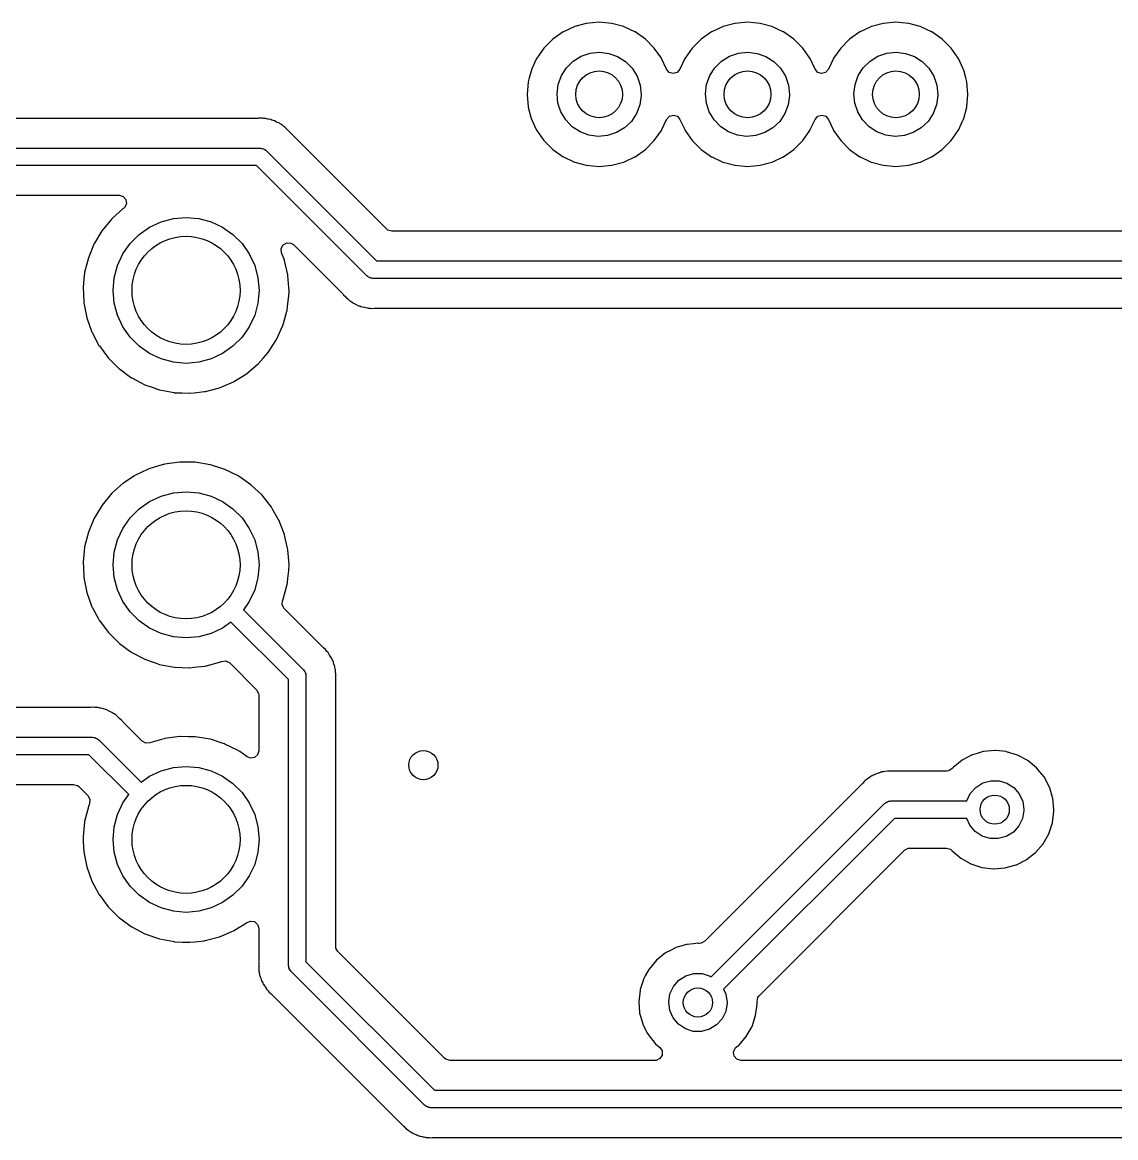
# Model space of a CAD drawing. Extents: x 123 to 292, y -246 to -33.
# Drawn here: x 251.58 to 270.29, y -83.72 to -64.62 of the extents above; entities that cross this region are included whole.
import ezdxf

# ---------------------------------------------------------------- set-up
doc = ezdxf.new("R2010")
doc.units = 0
doc.layers.add('BLACK', color=7, linetype='CONTINUOUS')

msp = doc.modelspace()

# ---------------------------------------------------------------- linework, layer by layer
at = {"layer": 'BLACK', "linetype": 'CONTINUOUS'}
for p, q in [((261.026, -64.7015), (260.841, -64.7877)), ((261.031, -64.6992), (261.026, -64.7015)), ((261.026, -64.7015), (261.026, -64.7015)), ((261.037, -64.6978), (261.031, -64.6992)), ((261.234, -64.645), (261.037, -64.6978)), ((261.037, -64.6978), (261.037, -64.6978)), ((261.239, -64.6435), (261.234, -64.645)), ((261.234, -64.645), (261.234, -64.645)), ((261.453, -64.6248), (261.239, -64.6435)), ((261.667, -64.6435), (261.453, -64.6248)), ((261.672, -64.645), (261.667, -64.6435)), ((261.869, -64.6978), (261.672, -64.645)), ((261.672, -64.645), (261.672, -64.645)), ((261.875, -64.6992), (261.869, -64.6978)), ((261.869, -64.6978), (261.869, -64.6978)), ((261.88, -64.7015), (261.875, -64.6992)), ((262.065, -64.7877), (261.88, -64.7015)), ((261.88, -64.7015), (261.88, -64.7015)), ((263.566, -64.7015), (263.381, -64.7877)), ((263.571, -64.6992), (263.566, -64.7015)), ((263.566, -64.7015), (263.566, -64.7015)), ((263.577, -64.6978), (263.571, -64.6992)), ((263.774, -64.645), (263.577, -64.6978)), ((263.577, -64.6978), (263.577, -64.6978)), ((263.779, -64.6435), (263.774, -64.645)), ((263.774, -64.645), (263.774, -64.645)), ((263.993, -64.6248), (263.779, -64.6435)), ((264.207, -64.6435), (263.993, -64.6248)), ((264.212, -64.645), (264.207, -64.6435)), ((264.409, -64.6978), (264.212, -64.645)), ((264.212, -64.645), (264.212, -64.645)), ((264.415, -64.6992), (264.409, -64.6978)), ((264.409, -64.6978), (264.409, -64.6978)), ((264.42, -64.7015), (264.415, -64.6992)), ((264.605, -64.7877), (264.42, -64.7015)), ((264.42, -64.7015), (264.42, -64.7015)), ((266.106, -64.7015), (265.921, -64.7877)), ((266.111, -64.6992), (266.106, -64.7015)), ((266.106, -64.7015), (266.106, -64.7015)), ((266.117, -64.6978), (266.111, -64.6992)), ((266.314, -64.645), (266.117, -64.6978)), ((266.117, -64.6978), (266.117, -64.6978)), ((266.319, -64.6435), (266.314, -64.645)), ((266.314, -64.645), (266.314, -64.645)), ((266.533, -64.6248), (266.319, -64.6435)), ((266.747, -64.6435), (266.533, -64.6248)), ((266.752, -64.645), (266.747, -64.6435)), ((266.949, -64.6978), (266.752, -64.645)), ((266.752, -64.645), (266.752, -64.645)), ((266.955, -64.6992), (266.949, -64.6978)), ((266.949, -64.6978), (266.949, -64.6978)), ((266.96, -64.7015), (266.955, -64.6992)), ((267.145, -64.7877), (266.96, -64.7015)), ((266.96, -64.7015), (266.96, -64.7015)), ((260.66, -64.9133), (260.508, -65.0653)), ((260.836, -64.79), (260.66, -64.9133)), ((260.841, -64.7877), (260.836, -64.79)), ((260.841, -64.7877), (260.841, -64.7877)), ((262.07, -64.79), (262.065, -64.7877)), ((262.065, -64.7877), (262.065, -64.7877)), ((262.246, -64.9133), (262.07, -64.79)), ((262.398, -65.0653), (262.246, -64.9133)), ((263.2, -64.9133), (263.048, -65.0653)), ((263.376, -64.79), (263.2, -64.9133)), ((263.381, -64.7877), (263.376, -64.79)), ((263.381, -64.7877), (263.381, -64.7877)), ((264.61, -64.79), (264.605, -64.7877)), ((264.605, -64.7877), (264.605, -64.7877)), ((264.786, -64.9133), (264.61, -64.79)), ((264.938, -65.0653), (264.786, -64.9133)), ((265.74, -64.9133), (265.588, -65.0653)), ((265.916, -64.79), (265.74, -64.9133)), ((265.921, -64.7877), (265.916, -64.79)), ((265.921, -64.7877), (265.921, -64.7877)), ((267.15, -64.79), (267.145, -64.7877)), ((267.145, -64.7877), (267.145, -64.7877)), ((267.326, -64.9133), (267.15, -64.79)), ((267.478, -65.0653), (267.326, -64.9133)), ((260.508, -65.0653), (260.385, -65.2414)), ((262.521, -65.2414), (262.398, -65.0653)), ((263.048, -65.0653), (262.925, -65.2414)), ((265.061, -65.2414), (264.938, -65.0653)), ((265.588, -65.0653), (265.465, -65.2414)), ((267.601, -65.2414), (267.478, -65.0653)), ((260.383, -65.2464), (260.301, -65.421)), ((260.385, -65.2414), (260.383, -65.2464)), ((260.383, -65.2464), (260.383, -65.2464)), ((260.895, -65.4029), (261.01, -65.2906)), ((261.01, -65.2906), (261.146, -65.2065)), ((261.146, -65.2065), (261.298, -65.1548)), ((261.298, -65.1548), (261.458, -65.138)), ((261.458, -65.138), (261.617, -65.157)), ((261.617, -65.157), (261.769, -65.2109)), ((261.769, -65.2109), (261.904, -65.2969)), ((261.904, -65.2969), (262.017, -65.4108)), ((262.523, -65.2464), (262.521, -65.2414)), ((262.609, -65.4298), (262.523, -65.2464)), ((262.523, -65.2464), (262.523, -65.2464)), ((262.923, -65.2464), (262.837, -65.4298)), ((262.925, -65.2414), (262.923, -65.2464)), ((262.923, -65.2464), (262.923, -65.2464)), ((263.435, -65.4029), (263.55, -65.2906)), ((263.55, -65.2906), (263.686, -65.2065)), ((263.686, -65.2065), (263.838, -65.1548)), ((263.838, -65.1548), (263.998, -65.138)), ((263.998, -65.138), (264.157, -65.157)), ((264.157, -65.157), (264.309, -65.2109)), ((264.309, -65.2109), (264.444, -65.2969)), ((264.444, -65.2969), (264.557, -65.4108)), ((265.063, -65.2464), (265.061, -65.2414)), ((265.149, -65.4298), (265.063, -65.2464)), ((265.063, -65.2464), (265.063, -65.2464)), ((265.463, -65.2464), (265.377, -65.4298)), ((265.465, -65.2414), (265.463, -65.2464)), ((265.463, -65.2464), (265.463, -65.2464)), ((265.975, -65.4029), (266.09, -65.2906)), ((266.09, -65.2906), (266.226, -65.2065)), ((266.226, -65.2065), (266.378, -65.1548)), ((266.378, -65.1548), (266.538, -65.138)), ((266.538, -65.138), (266.697, -65.157)), ((266.697, -65.157), (266.849, -65.2109)), ((266.849, -65.2109), (266.984, -65.2969)), ((266.984, -65.2969), (267.097, -65.4108)), ((267.603, -65.2464), (267.601, -65.2414)), ((267.685, -65.421), (267.603, -65.2464)), ((267.603, -65.2464), (267.603, -65.2464)), ((260.293, -65.4415), (260.257, -65.5732)), ((260.294, -65.4362), (260.293, -65.4415)), ((260.293, -65.4415), (260.293, -65.4415)), ((260.301, -65.421), (260.294, -65.4362)), ((260.808, -65.5379), (260.895, -65.4029)), ((262.017, -65.4108), (262.102, -65.5469)), ((262.654, -65.482), (262.609, -65.4298)), ((262.722, -65.5025), (262.654, -65.482)), ((262.79, -65.483), (262.722, -65.5025)), ((262.837, -65.4298), (262.79, -65.483)), ((263.348, -65.5379), (263.435, -65.4029)), ((264.557, -65.4108), (264.642, -65.5469)), ((265.194, -65.482), (265.149, -65.4298)), ((265.262, -65.5025), (265.194, -65.482)), ((265.33, -65.483), (265.262, -65.5025)), ((265.377, -65.4298), (265.33, -65.483)), ((265.888, -65.5379), (265.975, -65.4029)), ((267.097, -65.4108), (267.182, -65.5469)), ((267.692, -65.4362), (267.685, -65.421)), ((267.693, -65.4415), (267.692, -65.4362)), ((267.729, -65.5732), (267.693, -65.4415)), ((267.693, -65.4415), (267.693, -65.4415)), ((260.239, -65.6439), (260.22, -65.858)), ((260.257, -65.5732), (260.239, -65.6439)), ((260.733, -65.8479), (260.753, -65.6887)), ((260.753, -65.6887), (260.808, -65.5379)), ((262.102, -65.5469), (262.155, -65.6985)), ((263.273, -65.8479), (263.293, -65.6887)), ((263.293, -65.6887), (263.348, -65.5379)), ((264.642, -65.5469), (264.695, -65.6985)), ((265.813, -65.8479), (265.833, -65.6887)), ((265.833, -65.6887), (265.888, -65.5379)), ((267.182, -65.5469), (267.235, -65.6985)), ((267.747, -65.6439), (267.729, -65.5732)), ((267.766, -65.858), (267.747, -65.6439)), ((260.22, -65.858), (260.239, -66.0721)), ((260.749, -66.0077), (260.733, -65.8479)), ((262.173, -65.8781), (262.15, -66.0371)), ((262.155, -65.6985), (262.173, -65.858)), ((262.173, -65.858), (262.173, -65.8781)), ((263.289, -66.0077), (263.273, -65.8479)), ((264.713, -65.8781), (264.69, -66.0371)), ((264.695, -65.6985), (264.713, -65.858)), ((264.713, -65.858), (264.713, -65.8781)), ((265.829, -66.0077), (265.813, -65.8479)), ((267.253, -65.8781), (267.23, -66.0371)), ((267.235, -65.6985), (267.253, -65.858)), ((267.253, -65.858), (267.253, -65.8781)), ((267.747, -66.0721), (267.766, -65.858)), ((260.239, -66.0721), (260.24, -66.0775)), ((260.799, -66.16), (260.749, -66.0077)), ((262.15, -66.0371), (262.093, -66.1871)), ((263.339, -66.16), (263.289, -66.0077)), ((264.69, -66.0371), (264.633, -66.1871)), ((265.879, -66.16), (265.829, -66.0077)), ((267.23, -66.0371), (267.173, -66.1871)), ((267.746, -66.0775), (267.747, -66.0721)), ((255.67, -66.2641), (255.624, -66.2685)), ((255.678, -66.2653), (255.67, -66.2641)), ((260.24, -66.0775), (260.24, -66.0775)), ((260.24, -66.0775), (260.292, -66.271)), ((260.883, -66.2973), (260.799, -66.16)), ((262.093, -66.1871), (262.005, -66.3208)), ((262.609, -66.2862), (262.656, -66.233)), ((262.656, -66.233), (262.724, -66.2135)), ((262.724, -66.2135), (262.792, -66.234)), ((262.792, -66.234), (262.837, -66.2862)), ((263.423, -66.2973), (263.339, -66.16)), ((264.633, -66.1871), (264.545, -66.3208)), ((265.149, -66.2862), (265.196, -66.233)), ((265.196, -66.233), (265.264, -66.2135)), ((265.264, -66.2135), (265.332, -66.234)), ((265.332, -66.234), (265.377, -66.2862)), ((265.963, -66.2973), (265.879, -66.16)), ((267.173, -66.1871), (267.085, -66.3208)), ((267.694, -66.271), (267.746, -66.0775)), ((267.746, -66.0775), (267.746, -66.0775)), ((255.613, -66.269), (249.085, -66.269)), ((255.624, -66.2685), (255.613, -66.269)), ((255.692, -66.2675), (255.678, -66.2653)), ((255.711, -66.269), (255.692, -66.2675)), ((255.733, -66.269), (255.711, -66.269)), ((255.749, -66.2733), (255.733, -66.269)), ((255.777, -66.2805), (255.749, -66.2733)), ((255.789, -66.2829), (255.777, -66.2805)), ((255.835, -66.2901), (255.789, -66.2829)), ((255.854, -66.2987), (255.835, -66.2901)), ((255.873, -66.3051), (255.854, -66.2987)), ((255.894, -66.3104), (255.873, -66.3051)), ((255.901, -66.3142), (255.894, -66.3104)), ((255.934, -66.3326), (255.901, -66.3142)), ((255.901, -66.3142), (255.901, -66.3142)), ((255.945, -66.3379), (255.934, -66.3326)), ((255.98, -66.3531), (255.945, -66.3379)), ((255.987, -66.3562), (255.98, -66.3531)), ((255.98, -66.3531), (255.98, -66.3531)), ((255.994, -66.3611), (255.987, -66.3562)), ((256.004, -66.3694), (255.994, -66.3611)), ((256.021, -66.3802), (256.004, -66.3694)), ((256.033, -66.3867), (256.021, -66.3802)), ((256.04, -66.3905), (256.033, -66.3867)), ((256.059, -66.4086), (256.04, -66.3905)), ((256.073, -66.4222), (256.059, -66.4086)), ((256.082, -66.4299), (256.073, -66.4222)), ((256.086, -66.4326), (256.082, -66.4299)), ((256.106, -66.4532), (256.086, -66.4326)), ((256.109, -66.4559), (256.106, -66.4532)), ((256.138, -66.4826), (256.109, -66.4559)), ((260.292, -66.271), (260.294, -66.2798)), ((260.294, -66.2798), (260.296, -66.2848)), ((260.296, -66.2848), (260.297, -66.2848)), ((260.297, -66.2848), (260.378, -66.4592)), ((260.994, -66.4128), (260.883, -66.2973)), ((261.128, -66.5007), (260.994, -66.4128)), ((261.888, -66.4315), (261.75, -66.5137)), ((262.005, -66.3208), (261.888, -66.4315)), ((262.528, -66.4592), (262.609, -66.2862)), ((262.837, -66.2862), (262.918, -66.4592)), ((263.534, -66.4128), (263.423, -66.2973)), ((263.668, -66.5007), (263.534, -66.4128)), ((264.428, -66.4315), (264.29, -66.5137)), ((264.545, -66.3208), (264.428, -66.4315)), ((265.068, -66.4592), (265.149, -66.2862)), ((265.377, -66.2862), (265.458, -66.4592)), ((266.074, -66.4128), (265.963, -66.2973)), ((266.208, -66.5007), (266.074, -66.4128)), ((266.968, -66.4315), (266.83, -66.5137)), ((267.085, -66.3208), (266.968, -66.4315)), ((267.608, -66.4592), (267.67, -66.3261)), ((267.67, -66.3261), (267.689, -66.2848)), ((267.689, -66.2848), (267.69, -66.2848)), ((267.69, -66.2848), (267.692, -66.2798)), ((267.692, -66.2798), (267.694, -66.271)), ((256.161, -66.5044), (256.138, -66.4826)), ((256.165, -66.5111), (256.161, -66.5044)), ((256.173, -66.5199), (256.165, -66.5111)), ((256.165, -66.5111), (256.165, -66.5111)), ((257.817, -68.164), (256.173, -66.5199)), ((260.378, -66.4592), (260.385, -66.4746)), ((260.385, -66.4746), (260.508, -66.6507)), ((261.279, -66.5566), (261.128, -66.5007)), ((261.438, -66.5778), (261.279, -66.5566)), ((261.598, -66.5633), (261.438, -66.5778)), ((261.75, -66.5137), (261.598, -66.5633)), ((262.398, -66.6507), (262.521, -66.4746)), ((262.521, -66.4746), (262.528, -66.4592)), ((262.918, -66.4592), (262.925, -66.4746)), ((262.925, -66.4746), (263.048, -66.6507)), ((263.819, -66.5566), (263.668, -66.5007)), ((263.978, -66.5778), (263.819, -66.5566)), ((264.138, -66.5633), (263.978, -66.5778)), ((264.29, -66.5137), (264.138, -66.5633)), ((264.938, -66.6507), (265.061, -66.4746)), ((265.061, -66.4746), (265.068, -66.4592)), ((265.458, -66.4592), (265.465, -66.4746)), ((265.465, -66.4746), (265.588, -66.6507)), ((266.359, -66.5566), (266.208, -66.5007)), ((266.518, -66.5778), (266.359, -66.5566)), ((266.678, -66.5633), (266.518, -66.5778)), ((266.83, -66.5137), (266.678, -66.5633)), ((267.478, -66.6507), (267.601, -66.4746)), ((267.601, -66.4746), (267.608, -66.4592)), ((248.654, -66.7775), (255.65, -66.7775)), ((255.65, -66.7775), (255.669, -66.7826)), ((255.669, -66.7826), (255.688, -66.7826)), ((255.688, -66.7826), (255.705, -66.7925)), ((255.705, -66.7925), (255.725, -66.7976)), ((255.725, -66.7976), (255.738, -66.8116)), ((255.738, -66.8116), (255.756, -66.8214)), ((255.756, -66.8214), (257.644, -68.7094)), ((260.508, -66.6507), (260.66, -66.8027)), ((260.66, -66.8027), (260.836, -66.926)), ((262.07, -66.926), (262.246, -66.8027)), ((262.246, -66.8027), (262.398, -66.6507)), ((263.048, -66.6507), (263.2, -66.8027)), ((263.2, -66.8027), (263.376, -66.926)), ((264.61, -66.926), (264.786, -66.8027)), ((264.786, -66.8027), (264.938, -66.6507)), ((265.588, -66.6507), (265.74, -66.8027)), ((265.74, -66.8027), (265.916, -66.926)), ((267.15, -66.926), (267.326, -66.8027)), ((267.326, -66.8027), (267.478, -66.6507)), ((260.836, -66.926), (260.841, -66.9283)), ((260.841, -66.9283), (260.841, -66.9283)), ((260.841, -66.9283), (261.009, -67.0063)), ((261.009, -67.0063), (261.031, -67.0168)), ((261.031, -67.0168), (261.037, -67.0182)), ((261.037, -67.0182), (261.037, -67.0182)), ((261.037, -67.0182), (261.234, -67.071)), ((261.672, -67.071), (261.869, -67.0182)), ((261.869, -67.0182), (261.875, -67.0168)), ((261.869, -67.0182), (261.869, -67.0182)), ((261.875, -67.0168), (261.897, -67.0063)), ((261.897, -67.0063), (262.065, -66.9283)), ((262.065, -66.9283), (262.07, -66.926)), ((262.065, -66.9283), (262.065, -66.9283)), ((263.376, -66.926), (263.381, -66.9283)), ((263.381, -66.9283), (263.381, -66.9283)), ((263.381, -66.9283), (263.549, -67.0063)), ((263.549, -67.0063), (263.571, -67.0168)), ((263.571, -67.0168), (263.577, -67.0182)), ((263.577, -67.0182), (263.577, -67.0182)), ((263.577, -67.0182), (263.774, -67.071)), ((264.212, -67.071), (264.409, -67.0182)), ((264.409, -67.0182), (264.415, -67.0168)), ((264.409, -67.0182), (264.409, -67.0182)), ((264.415, -67.0168), (264.437, -67.0063)), ((264.437, -67.0063), (264.605, -66.9283)), ((264.605, -66.9283), (264.61, -66.926)), ((264.605, -66.9283), (264.605, -66.9283)), ((265.916, -66.926), (265.921, -66.9283)), ((265.921, -66.9283), (265.921, -66.9283)), ((265.921, -66.9283), (266.089, -67.0063)), ((266.089, -67.0063), (266.111, -67.0168)), ((266.111, -67.0168), (266.117, -67.0182)), ((266.117, -67.0182), (266.117, -67.0182)), ((266.117, -67.0182), (266.314, -67.071)), ((266.752, -67.071), (266.949, -67.0182)), ((266.949, -67.0182), (266.955, -67.0168)), ((266.949, -67.0182), (266.949, -67.0182)), ((266.955, -67.0168), (266.977, -67.0063)), ((266.977, -67.0063), (267.145, -66.9283)), ((267.145, -66.9283), (267.15, -66.926)), ((267.145, -66.9283), (267.145, -66.9283)), ((255.587, -67.0775), (248.574, -67.0775)), ((257.475, -68.9655), (255.587, -67.0775)), ((261.234, -67.071), (261.234, -67.071)), ((261.234, -67.071), (261.239, -67.0725)), ((261.239, -67.0725), (261.453, -67.0912)), ((261.453, -67.0912), (261.667, -67.0725)), ((261.667, -67.0725), (261.672, -67.071)), ((261.672, -67.071), (261.672, -67.071)), ((263.774, -67.071), (263.774, -67.071)), ((263.774, -67.071), (263.779, -67.0725)), ((263.779, -67.0725), (263.993, -67.0912)), ((263.993, -67.0912), (264.207, -67.0725)), ((264.207, -67.0725), (264.212, -67.071)), ((264.212, -67.071), (264.212, -67.071)), ((266.314, -67.071), (266.314, -67.071)), ((266.314, -67.071), (266.319, -67.0725)), ((266.319, -67.0725), (266.533, -67.0912)), ((266.533, -67.0912), (266.747, -67.0725)), ((266.747, -67.0725), (266.752, -67.071)), ((266.752, -67.071), (266.752, -67.071)), ((250.694, -67.586), (253.237, -67.586)), ((253.237, -67.586), (253.305, -67.606)), ((253.305, -67.606), (253.352, -67.6597)), ((253.362, -67.7299), (253.332, -67.7945)), ((253.352, -67.6597), (253.362, -67.7299)), ((253.309, -67.815), (253.114, -67.989)), ((253.313, -67.8124), (253.309, -67.815)), ((253.314, -67.812), (253.313, -67.8124)), ((253.332, -67.7945), (253.314, -67.812)), ((253.955, -68.0394), (254.166, -67.983)), ((254.166, -67.983), (254.383, -67.964)), ((254.383, -67.964), (254.6, -67.983)), ((254.6, -67.983), (254.811, -68.0394)), ((253.114, -67.989), (252.947, -68.19)), ((253.58, -68.2564), (253.758, -68.1315)), ((253.758, -68.1315), (253.955, -68.0394)), ((254.811, -68.0394), (255.008, -68.1315)), ((255.008, -68.1315), (255.186, -68.2564)), ((257.838, -68.1809), (257.817, -68.164)), ((252.943, -68.1974), (252.815, -68.4078)), ((252.947, -68.19), (252.943, -68.1974)), ((253.425, -68.4105), (253.58, -68.2564)), ((255.186, -68.2564), (255.341, -68.4105)), ((257.906, -68.2009), (257.838, -68.1809)), ((290.515, -68.2009), (257.906, -68.2009)), ((252.812, -68.4134), (252.711, -68.6545)), ((252.815, -68.4078), (252.812, -68.4134)), ((253.3, -68.589), (253.425, -68.4105)), ((255.341, -68.4105), (255.466, -68.589)), ((256.013, -68.4992), (256.047, -68.4365)), ((256.019, -68.57), (256.013, -68.4992)), ((256.047, -68.4365), (256.108, -68.4016)), ((256.108, -68.4016), (256.179, -68.4057)), ((256.179, -68.4057), (256.226, -68.4352)), ((256.226, -68.4352), (257.058, -69.267)), ((252.711, -68.6545), (252.646, -68.9078)), ((253.208, -68.7865), (253.3, -68.589)), ((255.466, -68.589), (255.558, -68.7865)), ((256.063, -68.6815), (256.019, -68.57)), ((256.069, -68.6984), (256.063, -68.6815)), ((256.07, -68.703), (256.069, -68.6984)), ((256.126, -68.9471), (256.07, -68.703)), ((257.644, -68.7094), (290.862, -68.7094)), ((252.646, -68.9124), (252.635, -69.0182)), ((252.646, -68.9078), (252.646, -68.9124)), ((252.646, -68.9124), (252.646, -68.9124)), ((253.152, -68.9969), (253.208, -68.7865)), ((255.558, -68.7865), (255.614, -68.9969)), ((252.635, -69.0182), (252.62, -69.1678)), ((253.133, -69.214), (253.152, -68.9969)), ((255.614, -68.9969), (255.633, -69.214)), ((256.127, -68.9533), (256.126, -68.9471)), ((256.127, -68.958), (256.127, -68.9533)), ((256.143, -69.1632), (256.127, -68.958)), ((256.127, -68.958), (256.127, -68.958)), ((257.492, -68.9753), (257.475, -68.9655)), ((257.506, -68.9893), (257.492, -68.9753)), ((257.525, -68.9944), (257.506, -68.9893)), ((257.543, -69.0043), (257.525, -68.9944)), ((257.562, -69.0043), (257.543, -69.0043)), ((257.581, -69.0094), (257.562, -69.0043)), ((290.863, -69.0094), (257.581, -69.0094)), ((252.62, -69.1678), (252.62, -69.1725)), ((252.62, -69.1725), (252.62, -69.1725)), ((252.62, -69.1725), (252.625, -69.2758)), ((252.625, -69.2758), (252.633, -69.4289)), ((253.152, -69.4311), (253.133, -69.214)), ((255.633, -69.214), (255.614, -69.4311)), ((256.121, -69.4858), (256.144, -69.3094)), ((256.146, -69.214), (256.143, -69.1632)), ((256.144, -69.2991), (256.146, -69.2454)), ((256.144, -69.3063), (256.144, -69.2991)), ((256.144, -69.3094), (256.144, -69.3063)), ((256.144, -69.3094), (256.144, -69.3094)), ((256.146, -69.2454), (256.146, -69.214)), ((257.058, -69.267), (257.066, -69.2758)), ((257.066, -69.2758), (257.07, -69.2825)), ((257.07, -69.2825), (257.076, -69.2879)), ((257.076, -69.2879), (257.076, -69.2879)), ((257.076, -69.2879), (257.122, -69.331)), ((252.633, -69.4289), (252.684, -69.6853)), ((253.208, -69.6415), (253.152, -69.4311)), ((255.614, -69.4311), (255.558, -69.6415)), ((256.111, -69.5656), (256.121, -69.4858)), ((257.122, -69.331), (257.124, -69.3338)), ((257.124, -69.3338), (257.145, -69.3543)), ((257.145, -69.3543), (257.149, -69.357)), ((257.149, -69.357), (257.158, -69.3648)), ((257.158, -69.3648), (257.191, -69.3964)), ((257.191, -69.3964), (257.198, -69.4002)), ((257.198, -69.4002), (257.198, -69.4002)), ((257.198, -69.4002), (257.21, -69.4067)), ((257.21, -69.4067), (257.227, -69.4176)), ((257.227, -69.4176), (257.237, -69.4254)), ((257.237, -69.4254), (257.244, -69.4307)), ((257.244, -69.4307), (257.251, -69.4339)), ((257.251, -69.4339), (257.251, -69.4339)), ((257.251, -69.4339), (257.286, -69.4491)), ((257.286, -69.4491), (257.297, -69.4543)), ((257.297, -69.4543), (257.337, -69.4765)), ((257.337, -69.4765), (257.358, -69.4819)), ((257.358, -69.4819), (257.377, -69.4883)), ((257.377, -69.4883), (257.396, -69.4968)), ((257.396, -69.4968), (257.44, -69.5037)), ((257.44, -69.5037), (257.442, -69.504)), ((257.442, -69.504), (257.453, -69.5064)), ((257.453, -69.5064), (257.481, -69.5136)), ((252.684, -69.6853), (252.772, -69.9313)), ((253.3, -69.839), (253.208, -69.6415)), ((255.558, -69.6415), (255.466, -69.839)), ((256.049, -69.7842), (256.11, -69.5701)), ((256.11, -69.5701), (256.111, -69.5656)), ((256.11, -69.5701), (256.11, -69.5701)), ((257.481, -69.5136), (257.498, -69.5179)), ((257.498, -69.5179), (257.52, -69.5179)), ((257.52, -69.5179), (257.539, -69.5195)), ((257.539, -69.5195), (257.561, -69.5228)), ((257.561, -69.5228), (257.607, -69.5185)), ((257.607, -69.5185), (257.618, -69.5179)), ((257.618, -69.5179), (290.512, -69.5179)), ((253.425, -70.0175), (253.3, -69.839)), ((255.466, -69.839), (255.341, -70.0175)), ((255.933, -70.0554), (256.04, -69.8171)), ((256.04, -69.8171), (256.049, -69.7842)), ((252.772, -69.9313), (252.775, -69.9371)), ((252.775, -69.9371), (252.893, -70.1567)), ((253.58, -70.1716), (253.425, -70.0175)), ((255.341, -70.0175), (255.186, -70.1716)), ((255.791, -70.2753), (255.933, -70.0554)), ((252.893, -70.1567), (252.896, -70.1615)), ((252.896, -70.1615), (252.899, -70.1652)), ((252.899, -70.1652), (252.899, -70.1652)), ((252.899, -70.1652), (253.049, -70.3672)), ((253.758, -70.2965), (253.58, -70.1716)), ((255.186, -70.1716), (255.008, -70.2965)), ((255.788, -70.2788), (255.791, -70.2753)), ((253.049, -70.3672), (253.049, -70.3672)), ((253.049, -70.3672), (253.052, -70.3709)), ((253.052, -70.3709), (253.055, -70.3742)), ((253.055, -70.3742), (253.055, -70.3742)), ((253.055, -70.3742), (253.188, -70.5054)), ((253.955, -70.3886), (253.758, -70.2965)), ((254.166, -70.445), (253.955, -70.3886)), ((254.383, -70.464), (254.166, -70.445)), ((254.6, -70.445), (254.383, -70.464)), ((254.811, -70.3886), (254.6, -70.445)), ((255.008, -70.2965), (254.811, -70.3886)), ((255.619, -70.4718), (255.711, -70.3672)), ((255.711, -70.3672), (255.788, -70.2788)), ((255.788, -70.2788), (255.788, -70.2788)), ((253.188, -70.5054), (253.238, -70.5549)), ((253.238, -70.5549), (253.242, -70.5577)), ((253.242, -70.5577), (253.242, -70.5577)), ((253.242, -70.5577), (253.433, -70.6982)), ((255.214, -70.7679), (255.416, -70.6431)), ((255.416, -70.6431), (255.42, -70.6406)), ((255.416, -70.6431), (255.416, -70.6431)), ((255.42, -70.6406), (255.423, -70.6376)), ((255.423, -70.6376), (255.615, -70.4748)), ((255.423, -70.6376), (255.423, -70.6376)), ((255.615, -70.4748), (255.619, -70.4718)), ((255.615, -70.4748), (255.615, -70.4748)), ((253.433, -70.6982), (253.449, -70.7095)), ((253.449, -70.7095), (253.453, -70.7117)), ((253.453, -70.7117), (253.453, -70.7117)), ((253.453, -70.7117), (253.676, -70.829)), ((253.676, -70.829), (253.676, -70.829)), ((253.676, -70.829), (253.68, -70.8312)), ((253.68, -70.8312), (253.818, -70.8795)), ((254.957, -70.8814), (255.197, -70.7782)), ((255.197, -70.7782), (255.214, -70.7679)), ((253.818, -70.8795), (253.861, -70.8943)), ((253.861, -70.8943), (253.927, -70.9173)), ((253.927, -70.9173), (253.931, -70.9182)), ((253.931, -70.9182), (254.179, -70.9652)), ((254.179, -70.9652), (254.179, -70.9652)), ((254.179, -70.9652), (254.183, -70.9661)), ((254.183, -70.9661), (254.314, -70.9712)), ((254.314, -70.9712), (254.44, -70.9762)), ((254.44, -70.9762), (254.44, -70.9762)), ((254.44, -70.9762), (254.445, -70.9764)), ((254.445, -70.9764), (254.524, -70.9677)), ((254.524, -70.9677), (254.7, -70.9484)), ((254.7, -70.9484), (254.704, -70.9479)), ((254.7, -70.9484), (254.7, -70.9484)), ((254.704, -70.9479), (254.716, -70.9448)), ((254.716, -70.9448), (254.953, -70.8825)), ((254.953, -70.8825), (254.957, -70.8814)), ((254.953, -70.8825), (254.953, -70.8825)), ((254.275, -72.1539), (254.016, -72.1891)), ((254.28, -72.1539), (254.275, -72.1539)), ((254.423, -72.1558), (254.28, -72.1539)), ((254.28, -72.1539), (254.28, -72.1539)), ((254.537, -72.1573), (254.423, -72.1558)), ((254.795, -72.1993), (254.537, -72.1573)), ((253.528, -72.3717), (253.49, -72.3965)), ((253.725, -72.281), (253.528, -72.3717)), ((253.761, -72.2642), (253.725, -72.281)), ((253.765, -72.2622), (253.761, -72.2642)), ((253.761, -72.2642), (253.761, -72.2642)), ((254.016, -72.1891), (253.765, -72.2622)), ((254.799, -72.2007), (254.795, -72.1993)), ((254.997, -72.2642), (254.799, -72.2007)), ((255.044, -72.279), (254.997, -72.2642)), ((255.048, -72.281), (255.044, -72.279)), ((255.274, -72.3925), (255.048, -72.281)), ((255.048, -72.281), (255.048, -72.281)), ((253.309, -72.515), (253.114, -72.689)), ((253.313, -72.5124), (253.309, -72.515)), ((253.49, -72.3965), (253.313, -72.5124)), ((253.313, -72.5124), (253.313, -72.5124)), ((255.278, -72.3946), (255.274, -72.3925)), ((255.282, -72.3972), (255.278, -72.3946)), ((255.308, -72.4151), (255.282, -72.3972)), ((255.282, -72.3972), (255.282, -72.3972)), ((255.493, -72.5436), (255.308, -72.4151)), ((255.683, -72.7226), (255.493, -72.5436)), ((253.114, -72.689), (252.947, -72.89)), ((253.758, -72.8315), (253.955, -72.7394)), ((253.955, -72.7394), (254.166, -72.683)), ((254.166, -72.683), (254.383, -72.664)), ((254.383, -72.664), (254.6, -72.683)), ((254.6, -72.683), (254.811, -72.7394)), ((254.811, -72.7394), (255.008, -72.8315)), ((255.845, -72.9279), (255.683, -72.7226)), ((252.945, -72.894), (252.834, -73.0774)), ((252.947, -72.89), (252.945, -72.894)), ((253.58, -72.9564), (253.758, -72.8315)), ((255.008, -72.8315), (255.186, -72.9564)), ((255.875, -72.9812), (255.845, -72.9279)), ((252.812, -73.1134), (252.711, -73.3545)), ((252.834, -73.0774), (252.812, -73.1134)), ((253.3, -73.289), (253.425, -73.1105)), ((253.425, -73.1105), (253.58, -72.9564)), ((255.186, -72.9564), (255.341, -73.1105)), ((255.341, -73.1105), (255.466, -73.289)), ((255.961, -73.1314), (255.875, -72.9812)), ((255.975, -73.1548), (255.961, -73.1314)), ((253.208, -73.4865), (253.3, -73.289)), ((255.466, -73.289), (255.558, -73.4865)), ((255.976, -73.1592), (255.975, -73.1548)), ((256.067, -73.3919), (255.976, -73.1592)), ((255.976, -73.1592), (255.976, -73.1592)), ((252.711, -73.3545), (252.646, -73.6078)), ((253.152, -73.6969), (253.208, -73.4865)), ((255.558, -73.4865), (255.614, -73.6969)), ((256.069, -73.3984), (256.067, -73.3919)), ((256.082, -73.4562), (256.069, -73.3984)), ((256.116, -73.6032), (256.082, -73.4562)), ((252.639, -73.682), (252.62, -73.8678)), ((252.646, -73.6124), (252.639, -73.682)), ((252.646, -73.6078), (252.646, -73.6124)), ((252.646, -73.6124), (252.646, -73.6124)), ((253.133, -73.914), (253.152, -73.6969)), ((255.614, -73.6969), (255.633, -73.914)), ((256.127, -73.6533), (256.116, -73.6032)), ((256.127, -73.658), (256.127, -73.6533)), ((256.137, -73.7835), (256.127, -73.658)), ((256.127, -73.658), (256.127, -73.658)), ((252.62, -73.8678), (252.62, -73.8725)), ((252.62, -73.8725), (252.62, -73.8725)), ((252.62, -73.8725), (252.625, -73.9598)), ((256.146, -73.914), (256.137, -73.7835)), ((252.625, -73.9598), (252.633, -74.1289)), ((253.152, -74.1311), (253.133, -73.914)), ((255.633, -73.914), (255.614, -74.1311)), ((256.126, -74.1498), (256.144, -74.0094)), ((256.144, -74.0063), (256.146, -73.914)), ((256.144, -74.0094), (256.144, -74.0063)), ((256.144, -74.0094), (256.144, -74.0094)), ((252.633, -74.1289), (252.684, -74.3853)), ((253.208, -74.3415), (253.152, -74.1311)), ((255.614, -74.1311), (255.558, -74.3415)), ((256.081, -74.3729), (256.11, -74.2701)), ((256.11, -74.2701), (256.111, -74.2656)), ((256.11, -74.2701), (256.11, -74.2701)), ((256.111, -74.2656), (256.126, -74.1498)), ((252.684, -74.3853), (252.772, -74.6313)), ((253.3, -74.539), (253.208, -74.3415)), ((255.558, -74.3415), (255.466, -74.539)), ((256.04, -74.5171), (256.052, -74.4762)), ((256.052, -74.4762), (256.081, -74.3729)), ((252.772, -74.6313), (252.774, -74.6354)), ((252.774, -74.6354), (252.884, -74.8392)), ((253.425, -74.7175), (253.3, -74.539)), ((255.466, -74.539), (255.364, -74.6833)), ((256.029, -74.6009), (256.035, -74.5301)), ((256.063, -74.6632), (256.029, -74.6009)), ((256.035, -74.5301), (256.038, -74.5224)), ((256.038, -74.5214), (256.04, -74.5171)), ((256.038, -74.5224), (256.038, -74.5214)), ((256.038, -74.5214), (256.038, -74.5214)), ((256.725, -75.3252), (256.063, -74.6632)), ((252.884, -74.8392), (252.896, -74.8615)), ((253.58, -74.8716), (253.425, -74.7175)), ((255.364, -74.6833), (256.392, -75.7109)), ((252.896, -74.8615), (252.899, -74.8652)), ((252.899, -74.8652), (252.899, -74.8652)), ((252.899, -74.8652), (253.049, -75.0672)), ((253.758, -74.9965), (253.58, -74.8716)), ((253.955, -75.0886), (253.758, -74.9965)), ((255.008, -74.9965), (254.811, -75.0886)), ((255.152, -74.8955), (255.008, -74.9965)), ((256.136, -75.8791), (255.152, -74.8955)), ((253.049, -75.0672), (253.049, -75.0672)), ((253.049, -75.0672), (253.052, -75.0709)), ((253.052, -75.0709), (253.055, -75.0742)), ((253.055, -75.0742), (253.055, -75.0742)), ((253.055, -75.0742), (253.231, -75.2481)), ((254.166, -75.145), (253.955, -75.0886)), ((254.383, -75.164), (254.166, -75.145)), ((254.6, -75.145), (254.383, -75.164)), ((254.811, -75.0886), (254.6, -75.145)), ((253.231, -75.2481), (253.238, -75.2549)), ((253.238, -75.2549), (253.242, -75.2577)), ((253.242, -75.2577), (253.242, -75.2577)), ((253.242, -75.2577), (253.437, -75.4012)), ((253.437, -75.4012), (253.449, -75.4095)), ((253.449, -75.4095), (253.453, -75.4117)), ((253.453, -75.4117), (253.453, -75.4117)), ((253.453, -75.4117), (253.676, -75.529)), ((256.734, -75.3332), (256.725, -75.3252)), ((256.77, -75.3626), (256.734, -75.3332)), ((256.782, -75.38), (256.77, -75.3626)), ((256.795, -75.395), (256.782, -75.38)), ((256.81, -75.4102), (256.795, -75.395)), ((256.814, -75.417), (256.81, -75.4102)), ((256.834, -75.4499), (256.814, -75.417)), ((256.814, -75.417), (256.814, -75.417)), ((253.676, -75.529), (253.676, -75.529)), ((253.676, -75.529), (253.68, -75.5312)), ((253.68, -75.5312), (253.818, -75.5795)), ((253.818, -75.5795), (253.87, -75.5978)), ((253.87, -75.5978), (253.927, -75.6173)), ((253.927, -75.6173), (253.931, -75.6182)), ((253.931, -75.6182), (254.179, -75.6652)), ((254.709, -75.6467), (254.953, -75.5825)), ((254.953, -75.5825), (254.957, -75.5814)), ((254.953, -75.5825), (254.953, -75.5825)), ((254.957, -75.5814), (254.992, -75.5664)), ((254.992, -75.5664), (255.062, -75.5579)), ((255.062, -75.5579), (255.131, -75.5931)), ((255.131, -75.5931), (255.591, -76.0529)), ((256.84, -75.4599), (256.834, -75.4499)), ((256.868, -75.4972), (256.84, -75.4599)), ((256.875, -75.5155), (256.868, -75.4972)), ((256.876, -75.5172), (256.875, -75.5155)), ((256.884, -75.5349), (256.876, -75.5172)), ((256.895, -75.5534), (256.884, -75.5349)), ((256.904, -75.5825), (256.895, -75.5534)), ((256.908, -75.5978), (256.904, -75.5825)), ((256.912, -75.609), (256.908, -75.5978)), ((256.926, -75.6446), (256.912, -75.609)), ((254.179, -75.6652), (254.179, -75.6652)), ((254.179, -75.6652), (254.183, -75.6661)), ((254.183, -75.6661), (254.314, -75.6712)), ((254.314, -75.6712), (254.44, -75.6762)), ((254.44, -75.6762), (254.44, -75.6762)), ((254.44, -75.6762), (254.445, -75.6764)), ((254.445, -75.6764), (254.524, -75.6677)), ((254.524, -75.6677), (254.7, -75.6484)), ((254.7, -75.6484), (254.704, -75.6479)), ((254.7, -75.6484), (254.7, -75.6484)), ((254.704, -75.6479), (254.709, -75.6467)), ((256.392, -75.7109), (256.402, -75.728)), ((256.402, -75.728), (256.416, -75.742)), ((256.416, -75.742), (256.421, -75.7611)), ((256.421, -75.7611), (256.431, -75.7782)), ((256.431, -75.7782), (256.431, -75.7979)), ((256.431, -75.7979), (256.436, -75.817)), ((256.929, -75.6519), (256.926, -75.6446)), ((256.926, -75.6446), (256.926, -75.6446)), ((256.93, -75.6598), (256.929, -75.6519)), ((256.932, -75.6732), (256.93, -75.6598)), ((256.93, -75.6598), (256.93, -75.6598)), ((256.936, -75.6926), (256.932, -75.6732)), ((256.942, -75.7132), (256.936, -75.6926)), ((256.943, -75.7553), (256.942, -75.7132)), ((256.943, -75.7593), (256.943, -75.7553)), ((256.944, -75.7712), (256.943, -75.7593)), ((256.945, -75.7756), (256.944, -75.7712)), ((256.945, -75.8047), (256.945, -75.7756)), ((256.945, -75.8086), (256.945, -75.8047)), ((256.947, -75.8795), (256.945, -75.8086)), ((256.136, -80.772), (256.136, -75.8791)), ((256.436, -75.817), (256.436, -80.7099)), ((256.945, -75.8872), (256.947, -75.8795)), ((256.945, -75.8991), (256.945, -75.8872)), ((256.945, -75.8872), (256.945, -75.8872)), ((256.945, -80.447), (256.945, -75.8991)), ((255.591, -76.0529), (255.625, -76.1152)), ((255.625, -76.1152), (255.627, -76.1419)), ((255.627, -76.1419), (255.627, -77.0963)), ((252.746, -76.356), (248.973, -76.356)), ((252.758, -76.3554), (252.746, -76.356)), ((252.804, -76.3511), (252.758, -76.3554)), ((252.812, -76.3523), (252.804, -76.3511)), ((252.826, -76.3544), (252.812, -76.3523)), ((252.845, -76.356), (252.826, -76.3544)), ((252.867, -76.356), (252.845, -76.356)), ((252.877, -76.3587), (252.867, -76.356)), ((252.911, -76.3675), (252.877, -76.3587)), ((252.923, -76.3699), (252.911, -76.3675)), ((252.969, -76.3771), (252.923, -76.3699)), ((252.988, -76.3856), (252.969, -76.3771)), ((253.007, -76.392), (252.988, -76.3856)), ((253.028, -76.3974), (253.007, -76.392)), ((253.035, -76.4012), (253.028, -76.3974)), ((253.068, -76.4196), (253.035, -76.4012)), ((253.035, -76.4012), (253.035, -76.4012)), ((253.079, -76.4248), (253.068, -76.4196)), ((253.114, -76.44), (253.079, -76.4248)), ((253.121, -76.4432), (253.114, -76.44)), ((253.114, -76.44), (253.114, -76.44)), ((253.128, -76.448), (253.121, -76.4432)), ((253.138, -76.4563), (253.128, -76.448)), ((253.155, -76.4672), (253.138, -76.4563)), ((253.167, -76.4737), (253.155, -76.4672)), ((253.174, -76.4775), (253.167, -76.4737)), ((253.197, -76.4998), (253.174, -76.4775)), ((253.207, -76.5091), (253.197, -76.4998)), ((253.216, -76.5168), (253.207, -76.5091)), ((253.22, -76.5196), (253.216, -76.5168)), ((253.24, -76.5401), (253.22, -76.5196)), ((253.243, -76.5429), (253.24, -76.5401)), ((253.277, -76.575), (253.243, -76.5429)), ((253.295, -76.5914), (253.277, -76.575)), ((253.299, -76.5981), (253.295, -76.5914)), ((253.307, -76.6069), (253.299, -76.5981)), ((253.299, -76.5981), (253.299, -76.5981)), ((253.633, -76.9332), (253.307, -76.6069)), ((248.89, -76.8645), (252.783, -76.8645)), ((252.783, -76.8645), (252.803, -76.8696)), ((252.803, -76.8696), (252.822, -76.8696)), ((252.822, -76.8696), (252.839, -76.8795)), ((252.839, -76.8795), (252.858, -76.8846)), ((252.858, -76.8846), (252.872, -76.8985)), ((252.872, -76.8985), (252.89, -76.9084)), ((252.89, -76.9084), (253.614, -77.6325)), ((253.696, -76.9673), (253.633, -76.9332)), ((253.961, -76.9051), (253.765, -76.9622)), ((254.012, -76.8904), (253.961, -76.9051)), ((254.016, -76.8891), (254.012, -76.8904)), ((254.012, -76.8904), (254.012, -76.8904)), ((254.275, -76.8539), (254.016, -76.8891)), ((254.28, -76.8539), (254.275, -76.8539)), ((254.423, -76.8558), (254.28, -76.8539)), ((254.28, -76.8539), (254.28, -76.8539)), ((254.537, -76.8573), (254.423, -76.8558)), ((254.795, -76.8993), (254.537, -76.8573)), ((254.799, -76.9007), (254.795, -76.8993)), ((255.019, -76.971), (254.799, -76.9007)), ((253.765, -76.9622), (253.696, -76.9673)), ((253.765, -76.9622), (253.765, -76.9622)), ((255.044, -76.979), (255.019, -76.971)), ((255.048, -76.981), (255.044, -76.979)), ((255.274, -77.0925), (255.048, -76.981)), ((255.048, -76.981), (255.048, -76.981)), ((255.278, -77.0946), (255.274, -77.0925)), ((255.282, -77.0972), (255.278, -77.0946)), ((255.303, -77.1117), (255.282, -77.0972)), ((255.282, -77.0972), (255.282, -77.0972)), ((255.43, -77.1998), (255.303, -77.1117)), ((255.627, -77.0963), (255.607, -77.1644)), ((267.923, -77.1422), (267.844, -77.1654)), ((268.028, -77.1113), (267.923, -77.1422)), ((268.034, -77.1096), (268.028, -77.1113)), ((268.028, -77.1113), (268.028, -77.1113)), ((268.04, -77.109), (268.034, -77.1096)), ((268.162, -77.098), (268.04, -77.109)), ((268.04, -77.109), (268.04, -77.109)), ((268.231, -77.0916), (268.162, -77.098)), ((268.237, -77.0923), (268.231, -77.0916)), ((268.422, -77.1117), (268.237, -77.0923)), ((268.237, -77.0923), (268.237, -77.0923)), ((268.428, -77.1123), (268.422, -77.1117)), ((268.422, -77.1117), (268.422, -77.1117)), ((268.617, -77.1708), (268.428, -77.1123)), ((252.721, -77.1645), (248.953, -77.1645)), ((253.402, -77.8447), (252.721, -77.1645)), ((255.484, -77.221), (255.43, -77.1998)), ((255.554, -77.2109), (255.484, -77.221)), ((255.607, -77.1644), (255.554, -77.2109)), ((267.669, -77.257), (267.515, -77.381)), ((267.794, -77.192), (267.669, -77.257)), ((267.839, -77.1683), (267.794, -77.192)), ((267.844, -77.1654), (267.839, -77.1683)), ((267.839, -77.1683), (267.839, -77.1683)), ((268.791, -77.2649), (268.617, -77.1708)), ((268.795, -77.2688), (268.791, -77.2649)), ((268.938, -77.387), (268.795, -77.2688)), ((268.795, -77.2688), (268.795, -77.2688)), ((253.614, -77.6325), (253.758, -77.5315)), ((253.758, -77.5315), (253.955, -77.4394)), ((253.955, -77.4394), (254.166, -77.383)), ((254.166, -77.383), (254.383, -77.364)), ((254.383, -77.364), (254.6, -77.383)), ((254.6, -77.383), (254.811, -77.4394)), ((254.811, -77.4394), (255.008, -77.5315)), ((255.008, -77.5315), (255.186, -77.6564)), ((266.12, -77.528), (266.089, -77.5505)), ((266.126, -77.5234), (266.12, -77.528)), ((266.12, -77.528), (266.12, -77.528)), ((266.146, -77.5155), (266.126, -77.5234)), ((266.164, -77.5068), (266.146, -77.5155)), ((266.182, -77.4959), (266.164, -77.5068)), ((266.227, -77.483), (266.182, -77.4959)), ((266.238, -77.4791), (266.227, -77.483)), ((266.274, -77.465), (266.238, -77.4791)), ((266.281, -77.4621), (266.274, -77.465)), ((266.274, -77.465), (266.274, -77.465)), ((266.289, -77.4611), (266.281, -77.4621)), ((266.295, -77.4603), (266.289, -77.4611)), ((266.289, -77.4611), (266.289, -77.4611)), ((266.302, -77.4594), (266.295, -77.4603)), ((266.322, -77.4554), (266.302, -77.4594)), ((266.342, -77.4494), (266.322, -77.4554)), ((266.388, -77.448), (266.342, -77.4494)), ((266.4, -77.4471), (266.388, -77.448)), ((266.405, -77.4465), (266.4, -77.4471)), ((266.434, -77.4465), (266.405, -77.4465)), ((266.438, -77.4464), (266.434, -77.4465)), ((266.453, -77.4459), (266.438, -77.4464)), ((266.508, -77.4442), (266.453, -77.4459)), ((266.516, -77.4459), (266.508, -77.4442)), ((266.528, -77.4465), (266.516, -77.4459)), ((266.516, -77.4459), (266.516, -77.4459)), ((267.401, -77.4465), (266.528, -77.4465)), ((267.439, -77.4408), (267.401, -77.4465)), ((267.498, -77.4015), (267.439, -77.4408)), ((267.511, -77.3857), (267.498, -77.4015)), ((267.515, -77.381), (267.511, -77.3857)), ((268.943, -77.3909), (268.938, -77.387)), ((268.947, -77.3957), (268.943, -77.3909)), ((268.991, -77.4494), (268.947, -77.3957)), ((268.947, -77.3957), (268.947, -77.3957)), ((269.068, -77.5442), (268.991, -77.4494)), ((251.257, -77.673), (252.459, -77.673)), ((252.459, -77.673), (252.527, -77.693)), ((252.527, -77.693), (252.548, -77.7099)), ((252.548, -77.7099), (252.705, -77.8668)), ((255.186, -77.6564), (255.341, -77.8105)), ((265.954, -77.6655), (263.261, -80.3583)), ((265.962, -77.6568), (265.954, -77.6655)), ((265.966, -77.6527), (265.962, -77.6568)), ((265.992, -77.6212), (265.966, -77.6527)), ((266.009, -77.6085), (265.992, -77.6212)), ((266.024, -77.5957), (266.009, -77.6085)), ((266.039, -77.5805), (266.024, -77.5957)), ((266.079, -77.557), (266.039, -77.5805)), ((266.089, -77.5505), (266.079, -77.557)), ((267.9, -77.7242), (268.02, -77.6486)), ((268.02, -77.6486), (268.156, -77.6096)), ((268.156, -77.6096), (268.298, -77.6105)), ((268.298, -77.6105), (268.434, -77.6511)), ((268.434, -77.6511), (268.553, -77.7282)), ((269.161, -77.7188), (269.068, -77.5442)), ((269.172, -77.7561), (269.161, -77.7188)), ((252.705, -77.8668), (252.739, -77.9291)), ((253.3, -77.989), (253.402, -77.8447)), ((255.341, -77.8105), (255.466, -77.989)), ((267.748, -77.955), (267.806, -77.8305)), ((267.806, -77.8305), (267.9, -77.7242)), ((268.553, -77.7282), (268.645, -77.8356)), ((268.645, -77.8356), (268.704, -77.9647)), ((269.215, -77.8985), (269.172, -77.7561)), ((269.218, -77.9082), (269.215, -77.8985)), ((269.237, -78.105), (269.218, -77.9082)), ((252.711, -78.0545), (252.646, -78.3078)), ((252.712, -78.0502), (252.711, -78.0545)), ((252.713, -78.0501), (252.712, -78.0502)), ((252.732, -78.0046), (252.713, -78.0501)), ((252.739, -77.9291), (252.732, -78.0046)), ((253.208, -78.1865), (253.3, -77.989)), ((255.466, -77.989), (255.558, -78.1865)), ((263.373, -80.9657), (266.34, -77.9989)), ((266.34, -77.9989), (266.357, -77.9891)), ((266.357, -77.9891), (266.371, -77.9751)), ((266.371, -77.9751), (266.39, -77.97)), ((266.39, -77.97), (266.407, -77.9601)), ((266.407, -77.9601), (266.427, -77.9601)), ((266.427, -77.9601), (266.446, -77.955)), ((266.446, -77.955), (267.748, -77.955)), ((268.704, -77.9647), (268.724, -78.105)), ((268.724, -78.105), (268.724, -78.1172)), ((269.237, -78.1333), (269.237, -78.105)), ((253.152, -78.3969), (253.208, -78.1865)), ((255.558, -78.1865), (255.614, -78.3969)), ((266.508, -78.255), (263.584, -81.1791)), ((267.749, -78.255), (266.508, -78.255)), ((267.8, -78.3692), (267.749, -78.255)), ((268.7, -78.257), (268.639, -78.3846)), ((268.724, -78.1172), (268.7, -78.257)), ((269.212, -78.3295), (269.237, -78.1333)), ((252.639, -78.3762), (252.62, -78.5678)), ((252.646, -78.3124), (252.639, -78.3762)), ((252.646, -78.3078), (252.646, -78.3124)), ((252.646, -78.3124), (252.646, -78.3124)), ((253.133, -78.614), (253.152, -78.3969)), ((255.614, -78.3969), (255.633, -78.614)), ((267.891, -78.4777), (267.8, -78.3692)), ((268.009, -78.5563), (267.891, -78.4777)), ((268.639, -78.3846), (268.543, -78.4897)), ((269.15, -78.5172), (269.212, -78.3295)), ((252.62, -78.5678), (252.62, -78.5725)), ((252.62, -78.5725), (252.62, -78.5725)), ((252.62, -78.5725), (252.624, -78.6545)), ((252.624, -78.6545), (252.633, -78.8289)), ((253.152, -78.8311), (253.133, -78.614)), ((255.633, -78.614), (255.614, -78.8311)), ((268.144, -78.5986), (268.009, -78.5563)), ((268.286, -78.6012), (268.144, -78.5986)), ((268.423, -78.5639), (268.286, -78.6012)), ((268.543, -78.4897), (268.423, -78.5639)), ((269.052, -78.6891), (269.15, -78.5172)), ((252.633, -78.8289), (252.684, -79.0853)), ((253.208, -79.0415), (253.152, -78.8311)), ((255.614, -78.8311), (255.558, -79.0415)), ((264.192, -81.2901), (266.682, -78.8004)), ((266.682, -78.8004), (266.744, -78.7664)), ((266.744, -78.7664), (266.771, -78.7635)), ((266.771, -78.7635), (267.398, -78.7635)), ((267.398, -78.7635), (267.467, -78.7835)), ((267.467, -78.7835), (267.489, -78.802)), ((267.489, -78.802), (267.491, -78.8041)), ((267.491, -78.8041), (267.495, -78.809)), ((267.495, -78.809), (267.646, -78.9371)), ((268.767, -78.9606), (268.923, -78.8389)), ((268.923, -78.8389), (269.052, -78.6891)), ((253.3, -79.239), (253.208, -79.0415)), ((255.558, -79.0415), (255.466, -79.239)), ((267.646, -78.9371), (267.818, -79.0336)), ((267.818, -79.0336), (268.006, -79.0947)), ((268.4, -79.103), (268.59, -79.0498)), ((268.59, -79.0498), (268.596, -79.047)), ((268.596, -79.047), (268.761, -78.9634)), ((268.596, -79.047), (268.596, -79.047)), ((268.761, -78.9634), (268.767, -78.9606)), ((268.761, -78.9634), (268.761, -78.9634)), ((252.684, -79.0853), (252.772, -79.3313)), ((253.425, -79.4175), (253.3, -79.239)), ((255.466, -79.239), (255.341, -79.4175)), ((268.006, -79.0947), (268.203, -79.1182)), ((268.203, -79.1182), (268.209, -79.1177)), ((268.209, -79.1177), (268.394, -79.1035)), ((268.209, -79.1177), (268.209, -79.1177)), ((268.394, -79.1035), (268.4, -79.103)), ((268.394, -79.1035), (268.394, -79.1035)), ((252.772, -79.3313), (252.803, -79.3896)), ((252.803, -79.3896), (252.891, -79.5523)), ((253.58, -79.5716), (253.425, -79.4175)), ((255.341, -79.4175), (255.186, -79.5716)), ((252.891, -79.5523), (252.896, -79.5615)), ((252.896, -79.5615), (252.899, -79.5652)), ((252.899, -79.5652), (252.899, -79.5652)), ((252.899, -79.5652), (253.049, -79.7672)), ((253.758, -79.6965), (253.58, -79.5716)), ((255.186, -79.5716), (255.008, -79.6965)), ((253.049, -79.7672), (253.049, -79.7672)), ((253.049, -79.7672), (253.052, -79.7709)), ((253.052, -79.7709), (253.055, -79.7742)), ((253.055, -79.7742), (253.055, -79.7742)), ((253.055, -79.7742), (253.182, -79.8994)), ((253.955, -79.7886), (253.758, -79.6965)), ((254.166, -79.845), (253.955, -79.7886)), ((254.811, -79.7886), (254.6, -79.845)), ((255.008, -79.6965), (254.811, -79.7886)), ((253.182, -79.8994), (253.238, -79.9549)), ((253.238, -79.9549), (253.242, -79.9577)), ((253.242, -79.9577), (253.242, -79.9577)), ((253.242, -79.9577), (253.445, -80.1067)), ((254.383, -79.864), (254.166, -79.845)), ((254.6, -79.845), (254.383, -79.864)), ((255.428, -80.0366), (255.485, -80.0114)), ((255.485, -80.0114), (255.555, -80.0223)), ((253.445, -80.1067), (253.449, -80.1095)), ((253.449, -80.1095), (253.453, -80.1117)), ((253.453, -80.1117), (253.453, -80.1117)), ((253.453, -80.1117), (253.676, -80.229)), ((254.994, -80.2654), (255.165, -80.1922)), ((255.165, -80.1922), (255.197, -80.1782)), ((255.197, -80.1782), (255.215, -80.1675)), ((255.215, -80.1675), (255.416, -80.0431)), ((255.416, -80.0431), (255.42, -80.0406)), ((255.416, -80.0431), (255.416, -80.0431)), ((255.42, -80.0406), (255.423, -80.0376)), ((255.423, -80.0376), (255.427, -80.0349)), ((255.427, -80.0349), (255.428, -80.0366)), ((255.555, -80.0223), (255.608, -80.0694)), ((255.608, -80.0694), (255.627, -80.1363)), ((255.627, -80.1363), (255.627, -80.6899)), ((253.676, -80.229), (253.676, -80.229)), ((253.676, -80.229), (253.68, -80.2312)), ((253.68, -80.2312), (253.927, -80.3173)), ((253.927, -80.3173), (253.931, -80.3182)), ((253.931, -80.3182), (254.179, -80.3652)), ((254.179, -80.3652), (254.179, -80.3652)), ((254.179, -80.3652), (254.183, -80.3661)), ((254.183, -80.3661), (254.314, -80.3712)), ((254.314, -80.3712), (254.44, -80.3762)), ((254.44, -80.3762), (254.44, -80.3762)), ((254.44, -80.3762), (254.445, -80.3764)), ((254.445, -80.3764), (254.532, -80.3668)), ((254.532, -80.3668), (254.7, -80.3484)), ((254.7, -80.3484), (254.704, -80.3479)), ((254.7, -80.3484), (254.7, -80.3484)), ((254.704, -80.3479), (254.709, -80.3467)), ((254.709, -80.3467), (254.953, -80.2825)), ((254.953, -80.2825), (254.957, -80.2814)), ((254.953, -80.2825), (254.953, -80.2825)), ((254.957, -80.2814), (254.994, -80.2654)), ((263.151, -80.3936), (263.069, -80.4012)), ((263.157, -80.3943), (263.151, -80.3936)), ((263.159, -80.3945), (263.157, -80.3943)), ((263.157, -80.3943), (263.157, -80.3943)), ((263.162, -80.3943), (263.159, -80.3945)), ((263.163, -80.3943), (263.162, -80.3943)), ((263.199, -80.3923), (263.163, -80.3943)), ((263.163, -80.3943), (263.163, -80.3943)), ((263.261, -80.3583), (263.199, -80.3923)), ((256.947, -80.4738), (256.945, -80.447)), ((256.981, -80.5361), (256.947, -80.4738)), ((258.808, -82.3626), (256.981, -80.5361)), ((262.589, -80.559), (262.435, -80.683)), ((262.675, -80.5142), (262.589, -80.559)), ((262.759, -80.4703), (262.675, -80.5142)), ((262.764, -80.4674), (262.759, -80.4703)), ((262.759, -80.4703), (262.759, -80.4703)), ((262.891, -80.43), (262.764, -80.4674)), ((262.948, -80.4133), (262.891, -80.43)), ((262.954, -80.4116), (262.948, -80.4133)), ((262.948, -80.4133), (262.948, -80.4133)), ((262.96, -80.411), (262.954, -80.4116)), ((263.069, -80.4012), (262.96, -80.411)), ((262.96, -80.411), (262.96, -80.411)), ((255.627, -80.7018), (255.625, -80.7095)), ((255.625, -80.7095), (255.626, -80.7243)), ((255.626, -80.7243), (255.627, -80.7804)), ((255.627, -80.6899), (255.627, -80.7018)), ((256.141, -80.7911), (256.136, -80.772)), ((256.436, -80.7099), (258.634, -82.908)), ((262.435, -80.683), (262.308, -80.8345)), ((255.627, -80.7804), (255.627, -80.7843)), ((255.627, -80.7843), (255.627, -80.8134)), ((255.627, -80.8134), (255.628, -80.8178)), ((255.628, -80.8178), (255.629, -80.8297)), ((255.629, -80.8297), (255.63, -80.8758)), ((255.63, -80.8758), (255.633, -80.8834)), ((255.633, -80.8834), (255.633, -80.8834)), ((255.633, -80.8834), (255.636, -80.8964)), ((255.636, -80.8964), (255.64, -80.9158)), ((255.64, -80.9158), (255.642, -80.9292)), ((255.642, -80.9292), (255.642, -80.9292)), ((255.642, -80.9292), (255.643, -80.9371)), ((255.643, -80.9371), (255.646, -80.9444)), ((255.646, -80.9444), (255.646, -80.9444)), ((255.646, -80.9444), (255.66, -80.98)), ((256.141, -80.8108), (256.141, -80.7911)), ((256.151, -80.8279), (256.141, -80.8108)), ((256.156, -80.847), (256.151, -80.8279)), ((256.17, -80.861), (256.156, -80.847)), ((256.18, -80.8781), (256.17, -80.861)), ((258.466, -83.1641), (256.18, -80.8781)), ((262.243, -80.9517), (262.213, -81.0078)), ((262.305, -80.8399), (262.243, -80.9517)), ((262.308, -80.8345), (262.305, -80.8399)), ((262.305, -80.8399), (262.305, -80.8399)), ((262.82, -81.0262), (262.94, -80.9506)), ((262.94, -80.9506), (263.076, -80.9116)), ((263.076, -80.9116), (263.218, -80.9125)), ((263.218, -80.9125), (263.354, -80.9531)), ((263.354, -80.9531), (263.373, -80.9657)), ((255.66, -80.98), (255.664, -80.9912)), ((255.664, -80.9912), (255.677, -81.0356)), ((255.677, -81.0356), (255.688, -81.0541)), ((255.688, -81.0541), (255.696, -81.0718)), ((255.696, -81.0718), (255.704, -81.0918)), ((255.704, -81.0918), (255.711, -81.1002)), ((255.711, -81.1002), (255.732, -81.1291)), ((255.732, -81.1291), (255.738, -81.139)), ((255.738, -81.139), (255.758, -81.172)), ((262.211, -81.0137), (262.157, -81.1844)), ((262.213, -81.0078), (262.211, -81.0137)), ((262.211, -81.0137), (262.211, -81.0137)), ((262.666, -81.2608), (262.726, -81.1325)), ((262.726, -81.1325), (262.82, -81.0262)), ((255.758, -81.172), (255.758, -81.172)), ((255.758, -81.172), (255.762, -81.1788)), ((255.762, -81.1788), (255.777, -81.194)), ((255.777, -81.194), (255.79, -81.209)), ((255.79, -81.209), (255.802, -81.2264)), ((255.802, -81.2264), (255.838, -81.2558)), ((255.838, -81.2558), (255.847, -81.2638)), ((255.847, -81.2638), (258.048, -83.4656)), ((262.153, -81.1963), (262.131, -81.3929)), ((262.157, -81.1844), (262.153, -81.1963)), ((262.644, -81.4009), (262.666, -81.2608)), ((263.584, -81.1791), (263.624, -81.2667)), ((263.624, -81.2667), (263.644, -81.407)), ((264.156, -81.3915), (264.169, -81.3217)), ((264.169, -81.3217), (264.192, -81.2901)), ((262.131, -81.3929), (262.131, -81.399)), ((262.131, -81.399), (262.146, -81.576)), ((262.662, -81.5415), (262.644, -81.4009)), ((262.72, -81.6712), (262.662, -81.5415)), ((263.644, -81.4192), (263.62, -81.559)), ((263.644, -81.407), (263.644, -81.4192)), ((264.132, -81.6315), (264.157, -81.4353)), ((264.157, -81.407), (264.156, -81.3915)), ((264.157, -81.4353), (264.157, -81.407)), ((262.146, -81.576), (262.147, -81.5899)), ((262.147, -81.5899), (262.157, -81.6254)), ((262.157, -81.6254), (262.199, -81.7707)), ((262.811, -81.7797), (262.72, -81.6712)), ((263.559, -81.6866), (263.463, -81.7917)), ((263.62, -81.559), (263.559, -81.6866)), ((264.07, -81.8192), (264.132, -81.6315)), ((262.199, -81.7707), (262.202, -81.7801)), ((262.202, -81.7801), (262.209, -81.7931)), ((262.209, -81.7931), (262.284, -81.9401)), ((262.929, -81.8583), (262.811, -81.7797)), ((263.064, -81.9006), (262.929, -81.8583)), ((263.206, -81.9032), (263.064, -81.9006)), ((263.343, -81.8659), (263.206, -81.9032)), ((263.463, -81.7917), (263.343, -81.8659)), ((263.972, -81.9911), (264.07, -81.8192)), ((262.284, -81.9401), (262.292, -81.956)), ((262.292, -81.956), (262.415, -82.111)), ((262.415, -82.111), (262.42, -82.1149)), ((262.42, -82.1149), (262.42, -82.1149)), ((262.42, -82.1149), (262.493, -82.1775)), ((263.843, -82.1409), (263.972, -81.9911)), ((262.493, -82.1775), (262.532, -82.2369)), ((262.532, -82.2369), (262.533, -82.3079)), ((263.753, -82.2556), (263.783, -82.191)), ((263.763, -82.3258), (263.753, -82.2556)), ((263.783, -82.191), (263.8, -82.1742)), ((263.8, -82.1742), (263.838, -82.1447)), ((263.838, -82.1447), (263.843, -82.1409)), ((258.829, -82.3795), (258.808, -82.3626)), ((258.897, -82.3995), (258.829, -82.3795)), ((262.412, -82.3995), (258.897, -82.3995)), ((262.431, -82.3981), (262.412, -82.3995)), ((262.495, -82.368), (262.431, -82.3981)), ((262.533, -82.3079), (262.495, -82.368)), ((263.81, -82.3795), (263.763, -82.3258)), ((263.878, -82.3995), (263.81, -82.3795)), ((273.334, -82.3995), (263.878, -82.3995)), ((258.634, -82.908), (278.292, -82.908)), ((258.483, -83.1739), (258.466, -83.1641)), ((258.497, -83.1879), (258.483, -83.1739)), ((258.516, -83.193), (258.497, -83.1879)), ((258.533, -83.2029), (258.516, -83.193)), ((258.553, -83.2029), (258.533, -83.2029)), ((258.572, -83.208), (258.553, -83.2029)), ((278.354, -83.208), (258.572, -83.208)), ((258.048, -83.4656), (258.056, -83.4744)), ((258.056, -83.4744), (258.061, -83.4811)), ((258.061, -83.4811), (258.066, -83.4865)), ((258.066, -83.4865), (258.066, -83.4865)), ((258.066, -83.4865), (258.112, -83.5296)), ((258.112, -83.5296), (258.115, -83.5324)), ((258.115, -83.5324), (258.136, -83.5529)), ((258.136, -83.5529), (258.139, -83.5556)), ((258.139, -83.5556), (258.148, -83.5634)), ((258.148, -83.5634), (258.182, -83.595)), ((258.182, -83.595), (258.189, -83.5988)), ((258.189, -83.5988), (258.189, -83.5988)), ((258.189, -83.5988), (258.201, -83.6053)), ((258.201, -83.6053), (258.217, -83.6162)), ((258.217, -83.6162), (258.222, -83.6203)), ((258.222, -83.6203), (258.234, -83.6293)), ((258.234, -83.6293), (258.262, -83.6412)), ((258.262, -83.6412), (258.277, -83.6477)), ((258.277, -83.6477), (258.287, -83.6529)), ((258.287, -83.6529), (258.328, -83.6751)), ((258.328, -83.6751), (258.335, -83.6771)), ((258.335, -83.6771), (258.335, -83.6771)), ((258.335, -83.6771), (258.348, -83.6805)), ((258.348, -83.6805), (258.367, -83.6869)), ((258.367, -83.6869), (258.387, -83.6954)), ((258.387, -83.6954), (258.395, -83.6966)), ((258.395, -83.6966), (258.395, -83.6966)), ((258.395, -83.6966), (258.419, -83.7005)), ((258.419, -83.7005), (258.432, -83.7026)), ((258.432, -83.7026), (258.444, -83.705)), ((258.444, -83.705), (258.471, -83.712)), ((258.471, -83.712), (258.481, -83.7145)), ((258.481, -83.7145), (258.481, -83.7145)), ((258.481, -83.7145), (258.489, -83.7165)), ((258.489, -83.7165), (258.51, -83.7165)), ((258.51, -83.7165), (258.53, -83.7181)), ((258.53, -83.7181), (258.543, -83.7202)), ((258.543, -83.7202), (258.543, -83.7202)), ((258.543, -83.7202), (258.551, -83.7214)), ((258.551, -83.7214), (258.597, -83.7171)), ((258.597, -83.7171), (258.609, -83.7165)), ((258.609, -83.7165), (278.272, -83.7165))]:
    msp.add_line(p, q, dxfattribs=at)
at = {"layer": 'BLACK'}
for centre, radius in [((261.453, -65.858), 0.4), ((263.993, -65.858), 0.4), ((266.533, -65.858), 0.4), ((254.383, -69.214), 0.925), ((254.383, -73.914), 0.925), ((258.445, -77.343), 0.25), ((254.383, -78.614), 0.925), ((268.224, -78.105), 0.25), ((263.144, -81.407), 0.25)]:
    msp.add_circle(centre, radius, dxfattribs=at)

doc.saveas('drawing.dxf')
